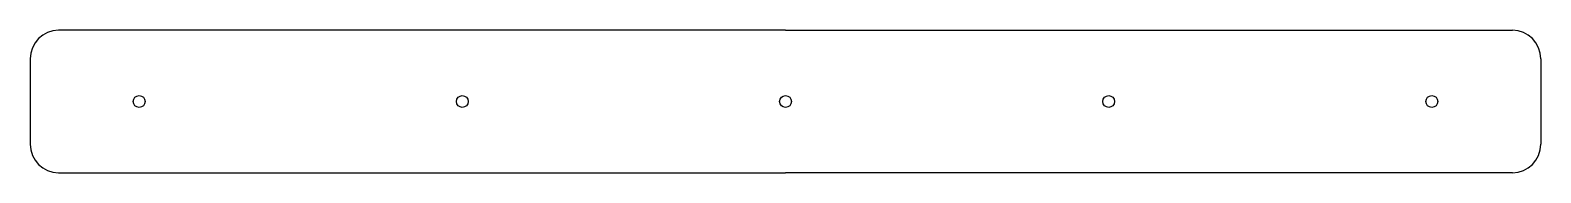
# Model space of a CAD drawing. Header units: millimetres. Extents: x 22 to 340, y -37 to -7.
import ezdxf

# ---------------------------------------------------------------- set-up
doc = ezdxf.new("R2010")
doc.units = ezdxf.units.MM
doc.layers.get('0').update_dxf_attribs({"linetype": 'CONTINUOUS'})

msp = doc.modelspace()

# ---------------------------------------------------------------- linework, layer by layer
for p, q in [((180.98, -6.53), (27.53, -6.53)), ((180.98, -6.53), (334.42, -6.53)), ((21.53, -12.53), (21.53, -30.53)), ((340.42, -12.53), (340.42, -30.53)), ((27.53, -36.53), (180.98, -36.53)), ((334.42, -36.53), (180.98, -36.53))]:
    msp.add_line(p, q)
for centre in [(44.53, -21.53), (112.75, -21.53), (180.98, -21.53), (249.2, -21.53), (317.42, -21.53)]:
    msp.add_circle(centre, 1.25)
for centre, start, end in [((27.53, -12.53), 90, 180), ((334.42, -12.53), 0, 90), ((27.53, -30.53), 180, 270), ((334.42, -30.53), 270, 360)]:
    msp.add_arc(centre, 6, start, end)

doc.saveas('drawing.dxf')
